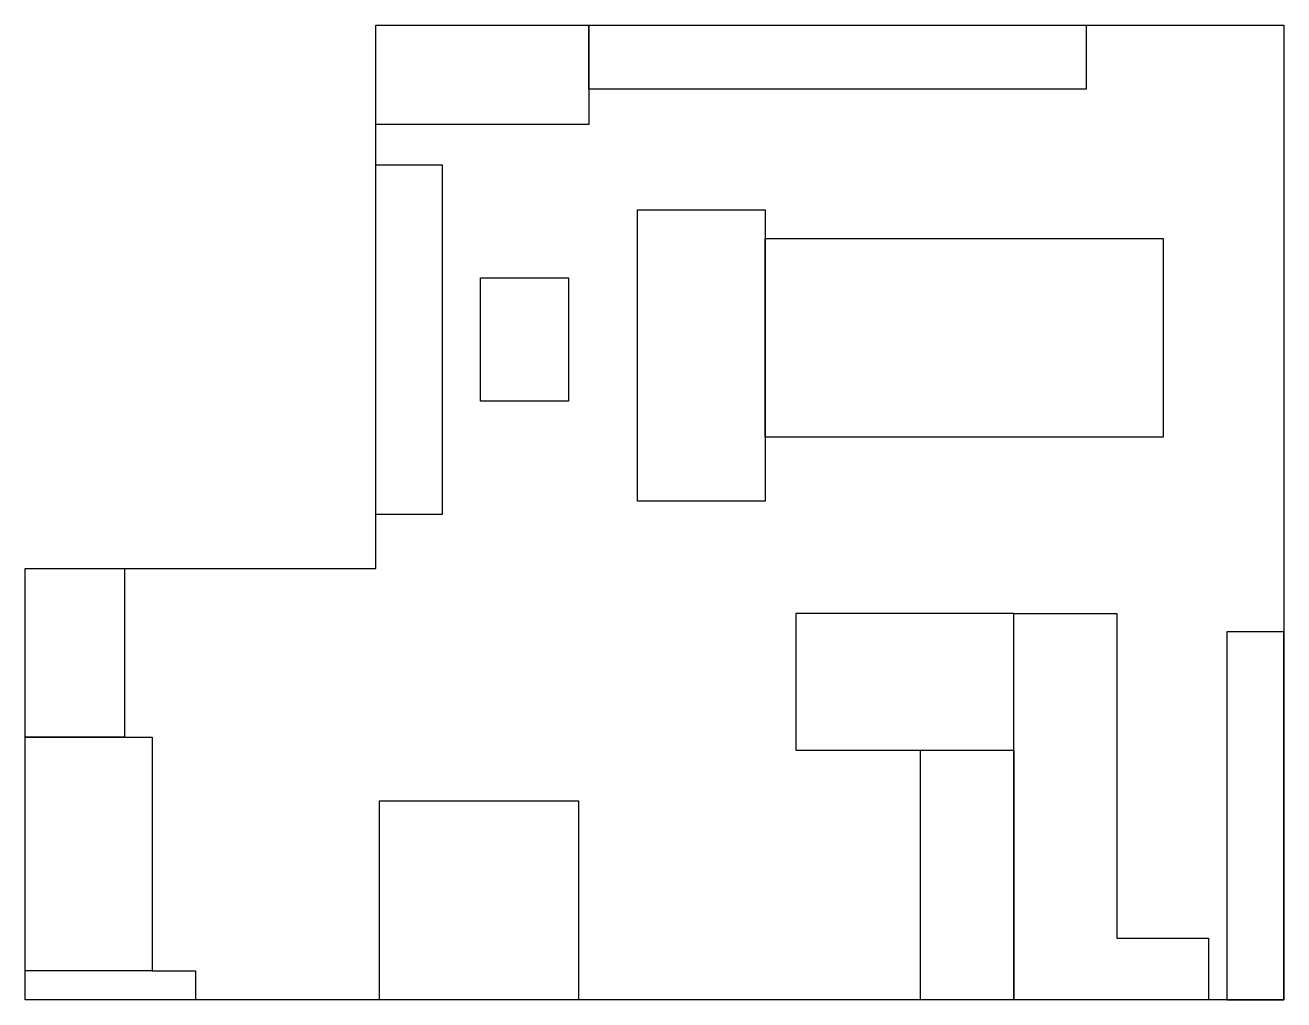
# Model space of a CAD drawing. Header units: millimetres. Extents: x -41.8 to 46.8, y -35.9 to 32.7.
import ezdxf

# ---------------------------------------------------------------- set-up
doc = ezdxf.new("R2010")
doc.units = ezdxf.units.MM
doc.layers.get('0').update_dxf_attribs({"linetype": 'CONTINUOUS'})

msp = doc.modelspace()

# ---------------------------------------------------------------- linework, layer by layer
for p, q in [((27.765, -35.9), (27.765, -8.72)), ((27.765, -8.72), (35.029, -8.72)), ((35.029, -8.72), (35.029, -31.566)), ((35.029, -31.566), (41.473, -31.566)), ((41.473, -31.566), (41.473, -35.9)), ((-32.867, -33.86), (-29.817, -33.86)), ((-29.817, -33.86), (-29.817, -35.9))]:
    msp.add_line(p, q)
for points in [[(-17.137, 32.68), (46.773, 32.68), (46.773, -35.9), (-41.817, -35.9), (-41.817, -5.55), (-34.817, -5.55), (-34.817, -17.41), (-41.817, -17.41), (-41.817, -5.55), (-17.137, -5.55)], [(-17.137, 32.68), (-2.137, 32.68), (32.863, 32.68), (32.863, 28.18), (-2.137, 28.18), (-2.137, 32.68), (-2.137, 25.68), (-17.137, 25.68)], [(-17.137, 22.859), (-12.472, 22.859), (-12.472, -1.745), (-17.137, -1.745)], [(1.273, 19.68), (10.273, 19.68), (10.273, -0.82), (1.273, -0.82)], [(10.273, 17.68), (38.273, 17.68), (38.273, 3.68), (10.273, 3.68)], [(-9.778, 14.892), (-3.568, 14.892), (-3.568, 6.222), (-9.778, 6.222)], [(27.765, -8.72), (12.416, -8.72), (12.416, -18.327), (27.765, -18.327)], [(46.773, -10), (42.773, -10), (42.773, -35.9), (46.773, -35.9)], [(-41.817, -17.41), (-32.867, -17.41), (-32.867, -33.86), (-41.817, -33.86)], [(21.203, -18.327), (27.765, -18.327), (27.765, -35.9), (21.203, -35.9)], [(-16.867, -21.9), (-2.867, -21.9), (-2.867, -35.9), (-16.867, -35.9)]]:
    msp.add_lwpolyline(points, close=True)

doc.saveas('drawing.dxf')
